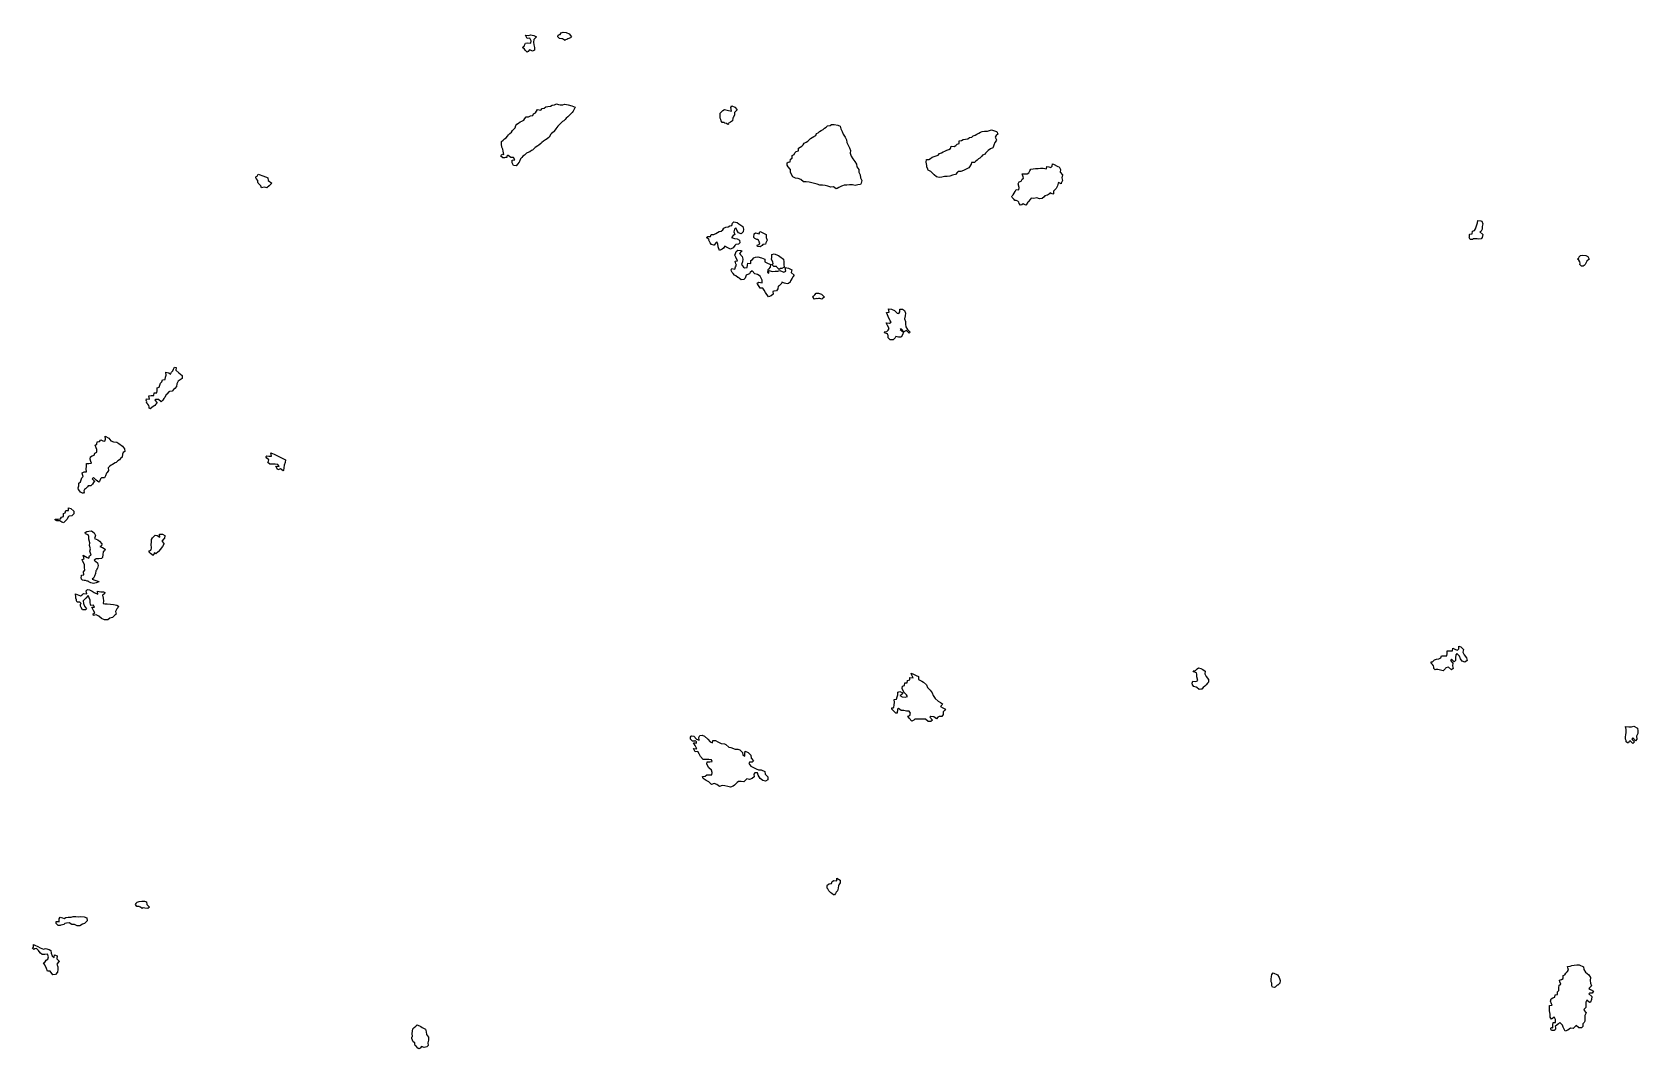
# Model space of a CAD drawing. Extents: x 450006 to 454999, y 6465006 to 6474995.
# Drawn here: x 453808 to 454993, y 6467236 to 6467986 of the extents above; entities that cross this region are included whole.
import ezdxf

# ---------------------------------------------------------------- set-up
doc = ezdxf.new("R2010")
doc.units = 0

msp = doc.modelspace()

# ---------------------------------------------------------------- linework, layer by layer
at = {"layer": '1010'}
for points in [[(454197, 6467981.56), (454195.58, 6467983), (454195.88, 6467984.1), (454197, 6467984.56), (454197.34, 6467984.64), (454198.08, 6467985.9), (454199.62, 6467986.36), (454201.92, 6467986.06), (454204.06, 6467985), (454205.66, 6467983), (454205, 6467982.26), (454203, 6467981.46), (454202.24, 6467981), (454201.38, 6467980.6), (454201, 6467980.18), (454199.74, 6467981), (454199, 6467981.34), (454198.56, 6467981.42), (454197, 6467981.56), (454197, 6467981.56)], [(454171, 6467973.68), (454169.62, 6467975), (454170.26, 6467975.72), (454171, 6467976.36), (454171.16, 6467976.82), (454171.74, 6467978.24), (454173.58, 6467978.4), (454175.74, 6467978.24), (454176, 6467979.98), (454175, 6467982), (454173, 6467981.76), (454171.9, 6467984.08), (454174.22, 6467983.76), (454175.56, 6467984.42), (454178, 6467983.98), (454179.98, 6467983), (454179, 6467982), (454177.98, 6467981), (454177.78, 6467979), (454177.96, 6467977), (454178.5, 6467975), (454178.36, 6467973), (454177, 6467972.22), (454175, 6467973.42), (454174.82, 6467973.16), (454174.48, 6467973), (454173.86, 6467972.12), (454173, 6467971.5), (454171.54, 6467973), (454171, 6467973.68), (454171, 6467973.68)], [(454155, 6467893.68), (454153.68, 6467895), (454154.12, 6467895.86), (454155, 6467896.3), (454155.9, 6467896.08), (454155.36, 6467898.62), (454155, 6467900), (454154.4, 6467901.58), (454154.16, 6467903.82), (454154.2, 6467905.78), (454155.32, 6467906.66), (454156.34, 6467907.64), (454157.62, 6467908.36), (454158.44, 6467909.54), (454159.32, 6467910.66), (454160.34, 6467911.64), (454161.38, 6467912.6), (454162.24, 6467913.74), (454163.26, 6467914.72), (454164.2, 6467915.78), (454164.56, 6467917.42), (454165.42, 6467918.56), (454166.74, 6467919.24), (454167.74, 6467920.24), (454169.18, 6467920.8), (454170.56, 6467921.42), (454171.3, 6467922.68), (454172.16, 6467923.82), (454174, 6467923.98), (454175.4, 6467924.58), (454177.12, 6467924.86), (454177.8, 6467926.18), (454179.16, 6467926.82), (454179.94, 6467928.04), (454180.74, 6467929.24), (454181.98, 6467929), (454183.16, 6467928.82), (454184.06, 6467929.92), (454185.66, 6467930.32), (454186.72, 6467931.26), (454188.36, 6467931.62), (454190.16, 6467931.82), (454191.38, 6467932.6), (454193.2, 6467932.78), (454194.56, 6467933.42), (454196.24, 6467933), (454197.28, 6467932.7), (454199.22, 6467932.76), (454200.66, 6467933.32), (454201.98, 6467933), (454203.34, 6467932.64), (454205.9, 6467932.08), (454208.36, 6467931), (454207.52, 6467929), (454207, 6467928.08), (454206.3, 6467927), (454205, 6467925.9), (454204.28, 6467925), (454203, 6467924), (454201.74, 6467923), (454201, 6467921.92), (454200.08, 6467921), (454199, 6467920.42), (454197.6, 6467919), (454197, 6467918.34), (454195.62, 6467917), (454195, 6467916.12), (454194.28, 6467915), (454193, 6467913.22), (454192.82, 6467913), (454191, 6467911.6), (454190.4, 6467911), (454189.36, 6467909), (454189, 6467908.64), (454187, 6467907.28), (454186.58, 6467907), (454185, 6467905.84), (454183.84, 6467905), (454183, 6467904.14), (454181.58, 6467903), (454181, 6467902.48), (454179, 6467901.32), (454178.66, 6467901), (454177, 6467899.42), (454176.26, 6467899), (454175, 6467898.18), (454173, 6467897.34), (454172.46, 6467897), (454171, 6467895.64), (454169.84, 6467895), (454169, 6467894), (454168.18, 6467893), (454167.32, 6467891), (454167, 6467890.44), (454165.86, 6467889), (454165, 6467887.66), (454163, 6467888), (454162, 6467889.98), (454162, 6467891.98), (454163.8, 6467892.18), (454163, 6467893.94), (454161, 6467894), (454159, 6467895.36), (454158.62, 6467895.36), (454158.08, 6467895), (454158.08, 6467893.9), (454157, 6467893.9), (454156.3, 6467893.68), (454155, 6467893.68), (454155, 6467893.68)], [(454317, 6467919.7), (454316.08, 6467921), (454315.96, 6467922.02), (454315.38, 6467923), (454315.36, 6467924.62), (454315.5, 6467926.48), (454316.38, 6467927.6), (454317.36, 6467928.62), (454318.74, 6467929.24), (454319.5, 6467929), (454321.52, 6467928.46), (454323.82, 6467928.16), (454323.26, 6467930.72), (454324, 6467931.98), (454326.2, 6467931), (454327.98, 6467929), (454327, 6467928.06), (454326.1, 6467927), (454325.92, 6467925), (454325, 6467923.42), (454324.82, 6467923), (454324.64, 6467921), (454323, 6467920.02), (454321.32, 6467919), (454321.62, 6467918.36), (454321, 6467918.22), (454320, 6467919), (454319, 6467919.22), (454318.28, 6467919.7), (454317, 6467919.7), (454317, 6467919.7)], [(454365, 6467888.32), (454364.82, 6467889), (454364.78, 6467889.2), (454365, 6467889.98), (454365.6, 6467890.38), (454367.2, 6467890.78), (454367.4, 6467892.58), (454368.46, 6467893.52), (454368.52, 6467895.46), (454369.94, 6467896.04), (454370.58, 6467897.4), (454371.54, 6467898.44), (454373.14, 6467898.84), (454373.22, 6467900.76), (454374.58, 6467901.4), (454375.76, 6467902.22), (454376.8, 6467903.18), (454377.54, 6467904.44), (454378.8, 6467905.18), (454380.02, 6467905.96), (454381.14, 6467906.84), (454382.16, 6467907.82), (454383.22, 6467908.76), (454384.56, 6467909.42), (454385.92, 6467910.06), (454386.42, 6467911.56), (454387.88, 6467912.1), (454388.8, 6467913.18), (454390.06, 6467913.92), (454391.44, 6467914.54), (454392.38, 6467915.6), (454393.6, 6467916.38), (454394.66, 6467917.32), (454396.52, 6467917.46), (454397.72, 6467918.26), (454399.64, 6467918.34), (454402.16, 6467917.82), (454403.98, 6467917), (454404.6, 6467915), (454405.56, 6467913), (454406.32, 6467911), (454407.66, 6467909), (454408.58, 6467907), (454408.88, 6467905), (454409.88, 6467903), (454410.8, 6467901), (454411.52, 6467899), (454411.44, 6467897), (454412.18, 6467895), (454413.38, 6467893), (454414.82, 6467891), (454416, 6467889), (454416.3, 6467887), (454417.68, 6467885), (454417.84, 6467883), (454418.74, 6467881), (454418.88, 6467879), (454420, 6467877), (454419.38, 6467875), (454419, 6467874), (454417, 6467873.82), (454415, 6467873.32), (454413, 6467873.66), (454411, 6467873.82), (454409, 6467873.56), (454407, 6467873.52), (454405.66, 6467873), (454405, 6467872.64), (454403, 6467871.86), (454401.68, 6467871), (454401, 6467870.74), (454399, 6467872.18), (454397, 6467871.96), (454395, 6467872.84), (454393, 6467873.34), (454391, 6467873.42), (454389, 6467873.4), (454387, 6467874.22), (454385, 6467874.62), (454383, 6467875.28), (454381, 6467875.76), (454379, 6467875.84), (454377, 6467876), (454375, 6467877.62), (454373, 6467878.3), (454371, 6467878.66), (454369, 6467879.68), (454367.58, 6467882.4), (454367.42, 6467883), (454367.28, 6467884.7), (454367.3, 6467885), (454367, 6467885.4), (454365.56, 6467887), (454365, 6467888.32), (454365, 6467888.32)], [(454469, 6467884.62), (454468.72, 6467885), (454468.62, 6467885.36), (454468.04, 6467887), (454467.94, 6467888.04), (454467.52, 6467890.46), (454467.66, 6467892.32), (454469.54, 6467892.44), (454470.74, 6467893.24), (454471.84, 6467894.14), (454473.32, 6467894.66), (454474.74, 6467895.24), (454476.36, 6467895.62), (454477.18, 6467896.8), (454478.72, 6467897.26), (454480, 6467897.98), (454481.32, 6467898.66), (454482.72, 6467899.26), (454484.2, 6467899.78), (454485.48, 6467900.5), (454485.8, 6467902.18), (454488.06, 6467901.92), (454489.24, 6467902.74), (454490.32, 6467903.66), (454491.7, 6467904.28), (454491.72, 6467906.26), (454493.6, 6467906.38), (454494.72, 6467907.26), (454496.52, 6467907.46), (454498.24, 6467907.74), (454499.32, 6467908.66), (454501.16, 6467908.82), (454502.08, 6467909.9), (454503.66, 6467910.32), (454504.78, 6467911.2), (454506.22, 6467911.76), (454507.48, 6467912.5), (454508.86, 6467913.12), (454510.62, 6467913.36), (454512.72, 6467913.26), (454514.16, 6467913.82), (454515.56, 6467914.42), (454518.54, 6467913.44), (454519.58, 6467913), (454520.36, 6467911), (454519, 6467910.04), (454518.34, 6467909), (454519.48, 6467907), (454519, 6467906.28), (454518.14, 6467905), (454517.5, 6467903), (454517, 6467901.42), (454516.64, 6467901), (454515, 6467900.2), (454513.22, 6467899), (454513, 6467898.74), (454511.26, 6467897), (454511, 6467896.34), (454509, 6467895.66), (454508.46, 6467895), (454507, 6467893.4), (454505.98, 6467893), (454505, 6467892), (454503.98, 6467891), (454503, 6467890.16), (454501, 6467890.1), (454500.58, 6467889), (454499.44, 6467887), (454499, 6467886.26), (454497, 6467885.32), (454496.6, 6467885), (454495, 6467884.24), (454493, 6467883.66), (454491, 6467883.62), (454490.66, 6467883), (454489, 6467881.32), (454487.98, 6467881), (454487, 6467880.76), (454485, 6467880.12), (454483, 6467879.9), (454481, 6467879.84), (454479, 6467879.34), (454477, 6467879.24), (454475, 6467879.54), (454473.38, 6467881), (454473, 6467881.38), (454471.44, 6467883), (454471, 6467883.62), (454469.86, 6467884.12), (454469, 6467884.62), (454469, 6467884.62)], [(453973, 6467878.5), (453972.74, 6467879), (453972.74, 6467879.24), (453973, 6467879.9), (453973.78, 6467880.2), (453974.48, 6467881.5), (453976.08, 6467881), (453977.32, 6467880.66), (453980.58, 6467879.4), (453981.74, 6467879), (453981.98, 6467877), (453984.54, 6467875), (453983, 6467873.44), (453982.56, 6467873), (453981, 6467871.5), (453979, 6467872), (453977, 6467871.62), (453976.52, 6467873), (453975, 6467874.52), (453974.54, 6467875), (453974.18, 6467875.8), (453974.3, 6467877), (453973, 6467878.5), (453973, 6467878.5)], [(454531, 6467864.28), (454530.66, 6467865), (454530.74, 6467865.24), (454531, 6467865.66), (454531.7, 6467866.28), (454532.4, 6467867.58), (454533.22, 6467868.76), (454533.78, 6467870.2), (454535.82, 6467870.16), (454536.1, 6467871.88), (454535.46, 6467874.52), (454536.08, 6467875.9), (454537.62, 6467876.36), (454538.18, 6467877.8), (454539.4, 6467878.58), (454539, 6467879.76), (454538.22, 6467881.76), (454540.06, 6467881.92), (454542.06, 6467881.92), (454543.32, 6467882.66), (454543.92, 6467884.06), (454544.64, 6467885.34), (454546.42, 6467885.56), (454548.18, 6467885.8), (454550.2, 6467885.78), (454551.9, 6467886.08), (454553.88, 6467886.1), (454556.32, 6467885.66), (454556.6, 6467887.38), (454557.88, 6467887), (454559.42, 6467886.56), (454560.36, 6467887.62), (454560.8, 6467889.18), (454561.38, 6467889), (454564.6, 6467887.38), (454565.62, 6467887), (454566.58, 6467885), (454566.46, 6467883), (454568.18, 6467881), (454567.64, 6467879), (454568.02, 6467877), (454567.2, 6467875), (454567, 6467874.56), (454565, 6467875.46), (454564.78, 6467875), (454564.38, 6467873), (454563.5, 6467871), (454563, 6467870.6), (454561.38, 6467869), (454561.32, 6467867), (454561, 6467866.76), (454559, 6467867.82), (454558.36, 6467867), (454557, 6467866.1), (454555, 6467865.58), (454554.56, 6467865), (454553, 6467863.72), (454551, 6467863.48), (454549, 6467864.16), (454547, 6467863.58), (454545, 6467864.02), (454544.32, 6467863), (454543, 6467861.56), (454542.42, 6467861), (454541.24, 6467859), (454541, 6467858.74), (454539, 6467859.66), (454537.98, 6467859), (454537, 6467858.74), (454536.08, 6467859.9), (454535.94, 6467861), (454535, 6467861.8), (454533.9, 6467862.08), (454533, 6467862.16), (454532.28, 6467863), (454531, 6467864.28), (454531, 6467864.28)], [(454307, 6467833.46), (454305.46, 6467835), (454306.38, 6467835.6), (454307, 6467835.62), (454308.28, 6467835.7), (454308.8, 6467837.18), (454310.8, 6467837.18), (454312.2, 6467837.78), (454313.52, 6467838.46), (454314.66, 6467839.32), (454316.3, 6467839.68), (454317.38, 6467840.6), (454318.24, 6467841.74), (454319.5, 6467842.48), (454321.32, 6467842.66), (454322.48, 6467843.5), (454324.14, 6467843.84), (454324.44, 6467845.54), (454325.44, 6467846.54), (454328, 6467845.98), (454329.32, 6467845), (454332.06, 6467843), (454332.66, 6467841), (454332.52, 6467839), (454331, 6467837.72), (454329, 6467838.3), (454327.64, 6467840.34), (454327, 6467841.94), (454326.1, 6467841), (454325.5, 6467839), (454326.16, 6467837), (454325, 6467836.4), (454323.76, 6467835), (454325.94, 6467834.04), (454328, 6467833.98), (454329.64, 6467833), (454329.98, 6467831), (454329, 6467829.9), (454327, 6467829.82), (454326.32, 6467829), (454325, 6467827.24), (454324.56, 6467827), (454323, 6467826.34), (454321, 6467827.32), (454319, 6467828.46), (454317.8, 6467827), (454317, 6467826.32), (454315, 6467825.4), (454313.9, 6467828.08), (454313.82, 6467830.16), (454313, 6467831.78), (454312.34, 6467831), (454311, 6467829.32), (454310.82, 6467829.16), (454309, 6467829.64), (454307.94, 6467831), (454307.16, 6467832.82), (454307.32, 6467833), (454307, 6467833.46), (454307, 6467833.46)], [(454869, 6467833.46), (454868.2, 6467835), (454868.5, 6467835.48), (454868.42, 6467837), (454868.6, 6467837.38), (454870.48, 6467837.5), (454870.52, 6467839.46), (454872, 6467839.98), (454872.8, 6467841.18), (454873.34, 6467842.64), (454873.86, 6467844.12), (454874.22, 6467845.76), (454874.48, 6467847.5), (454876.78, 6467847.2), (454877.4, 6467847), (454878.28, 6467845), (454877.82, 6467843), (454877.72, 6467841), (454877, 6467839.54), (454875.98, 6467839), (454878.22, 6467837), (454877.78, 6467835), (454877, 6467834), (454875, 6467833.76), (454873.98, 6467834), (454873, 6467834), (454872.18, 6467833.8), (454871, 6467833.8), (454870.52, 6467833.46), (454869, 6467833.46), (454869, 6467833.46)], [(454341, 6467834.08), (454340.2, 6467835), (454340.3, 6467835.68), (454340.44, 6467837), (454340.44, 6467837.54), (454341.6, 6467838.38), (454344.34, 6467837.64), (454344.62, 6467839.36), (454345.42, 6467839), (454348.32, 6467837.66), (454349.28, 6467837), (454349.44, 6467835), (454350.02, 6467833), (454349.22, 6467831), (454349, 6467829.9), (454347, 6467829.78), (454346.44, 6467829), (454345, 6467827.92), (454343, 6467828.36), (454342.72, 6467829.26), (454344.3, 6467829.68), (454344.66, 6467831), (454344.3, 6467831.68), (454343.68, 6467833), (454343, 6467833.4), (454342.56, 6467833.42), (454341, 6467834.08), (454341, 6467834.08)], [(454325, 6467808.34), (454324.24, 6467809), (454323.9, 6467810.08), (454323.56, 6467811), (454323.96, 6467812.02), (454326.34, 6467811.64), (454326.7, 6467813.28), (454327.56, 6467814.42), (454327, 6467815.48), (454326.62, 6467817.36), (454328.26, 6467817.72), (454327, 6467820.46), (454326.2, 6467821.78), (454326.84, 6467823.14), (454327.32, 6467824.66), (454328.54, 6467825.44), (454330.76, 6467825.22), (454331.6, 6467825), (454331, 6467824.6), (454329.82, 6467823), (454331.76, 6467821), (454332.18, 6467819), (454331.92, 6467817), (454331.14, 6467815), (454332.74, 6467813), (454333.44, 6467812.54), (454335.32, 6467812.66), (454335.56, 6467814.42), (454335.94, 6467816.04), (454338.18, 6467815.8), (454338.06, 6467817.92), (454339.32, 6467818.66), (454340.18, 6467819.8), (454341.52, 6467820.46), (454343.34, 6467820.64), (454346, 6467819.98), (454348.36, 6467819), (454348.3, 6467817), (454349.8, 6467816.18), (454352.58, 6467815), (454352.34, 6467813), (454351, 6467811.64), (454350.58, 6467811), (454350.44, 6467809), (454351.3, 6467808.68), (454351.38, 6467810.6), (454354.16, 6467809.82), (454356.02, 6467809.96), (454357.98, 6467810), (454359.5, 6467810.48), (454362.54, 6467809.44), (454364.02, 6467809.96), (454363.32, 6467812.66), (454365.82, 6467812.16), (454368.32, 6467811), (454367.82, 6467809), (454369.98, 6467807), (454369, 6467805.88), (454368.46, 6467805), (454367.44, 6467803), (454367, 6467802.02), (454365.9, 6467801), (454365, 6467800.74), (454363, 6467801.24), (454361, 6467801.9), (454360.82, 6467801), (454359, 6467799.3), (454358.36, 6467799), (454358.04, 6467797), (454357, 6467795.64), (454355, 6467795.42), (454354.42, 6467795), (454354.52, 6467793), (454353, 6467791.82), (454351, 6467791.22), (454349, 6467794.24), (454347.84, 6467796.14), (454347, 6467797.5), (454345, 6467797.64), (454343, 6467800.82), (454342.78, 6467801.2), (454344.08, 6467801.9), (454346.44, 6467801.54), (454346.44, 6467803.54), (454345, 6467806.44), (454343, 6467807.54), (454341, 6467808.06), (454339, 6467810.3), (454337.5, 6467809), (454337, 6467808.02), (454335, 6467807.42), (454334.6, 6467807), (454333.94, 6467805), (454333, 6467804.04), (454331, 6467803.6), (454329.54, 6467805), (454329, 6467805.48), (454328.48, 6467805.5), (454327, 6467806.56), (454325.96, 6467807), (454325, 6467808.34), (454325, 6467808.34)], [(454355, 6467813.62), (454353.62, 6467815), (454354.62, 6467815.36), (454354.3, 6467817), (454353.32, 6467818.66), (454353.64, 6467820.34), (454353.66, 6467822.32), (454355.2, 6467822.78), (454358.38, 6467821.6), (454359.36, 6467821), (454362.12, 6467819), (454362.4, 6467817), (454362.46, 6467815), (454362.7, 6467813), (454361, 6467812.02), (454360.04, 6467811.94), (454359, 6467811.24), (454357.18, 6467813), (454357, 6467813.56), (454356.36, 6467813.62), (454355, 6467813.62), (454355, 6467813.62)], [(454949, 6467818.18), (454948.1, 6467819), (454948.52, 6467819.46), (454949, 6467819.68), (454949.34, 6467820.64), (454950.4, 6467821.58), (454952, 6467821.98), (454954.26, 6467821.72), (454955.7, 6467821), (454956.6, 6467819), (454955, 6467817.32), (454954.66, 6467817), (454953.74, 6467815), (454953, 6467814.24), (454952.22, 6467813.76), (454951, 6467813.76), (454949.7, 6467815), (454950.12, 6467815.86), (454949.86, 6467817), (454949, 6467818.18), (454949, 6467818.18)], [(454385, 6467789.32), (454383.78, 6467791), (454384.28, 6467791.7), (454385, 6467792.44), (454385.36, 6467792.62), (454386.26, 6467793.72), (454388.08, 6467793.9), (454390.26, 6467793), (454392.44, 6467791), (454391, 6467789.92), (454390.48, 6467789.5), (454389, 6467789.9), (454388.08, 6467789.9), (454387, 6467789.6), (454386.16, 6467789.82), (454385, 6467789.32), (454385, 6467789.32)], [(454437, 6467764.42), (454436.62, 6467765), (454436.56, 6467765.42), (454437, 6467765.4), (454438.48, 6467765.5), (454439.42, 6467766.56), (454440.16, 6467767.82), (454439, 6467770.1), (454437.94, 6467772.04), (454440.36, 6467771.62), (454441.6, 6467772.38), (454441, 6467773.38), (454439.38, 6467776.6), (454439, 6467777.82), (454438.28, 6467779.7), (454440.1, 6467779.88), (454439.6, 6467782.38), (454441.82, 6467782.16), (454444.16, 6467781), (454446.14, 6467779), (454447.24, 6467778.74), (454448, 6467779.98), (454448, 6467781.98), (454450, 6467781.98), (454451.5, 6467781), (454452.18, 6467779), (454452.08, 6467777), (454451.5, 6467775), (454452.22, 6467773), (454452.16, 6467771), (454452.54, 6467769), (454453.8, 6467767), (454455.72, 6467765), (454455, 6467764.44), (454453, 6467766.3), (454451, 6467765.4), (454449, 6467767.46), (454448.18, 6467767), (454450.64, 6467765), (454450.04, 6467763), (454449, 6467761.5), (454447, 6467761.5), (454445, 6467761.76), (454444.62, 6467761), (454443, 6467759.4), (454441, 6467759.46), (454439.46, 6467761), (454439.46, 6467762.52), (454439.22, 6467763), (454439, 6467763.86), (454437.98, 6467764), (454437, 6467764.42), (454437, 6467764.42)], [(453893, 6467712), (453892, 6467713), (453892.32, 6467713.66), (453891.9, 6467715), (453892.04, 6467715.94), (453894.24, 6467715.74), (453893.9, 6467718.08), (453895.58, 6467718.4), (453897.52, 6467718.46), (453897.7, 6467720.28), (453899.76, 6467720.22), (453900.02, 6467721.96), (453899.96, 6467724.02), (453901.5, 6467724.48), (453901.96, 6467726.02), (453902.52, 6467727.46), (453903.46, 6467728.52), (453904, 6467729.98), (453905.82, 6467730.16), (453906.04, 6467731.94), (453906.56, 6467733.42), (453906.4, 6467735.58), (453908.48, 6467735), (453909.8, 6467734.18), (453910.44, 6467735.54), (453911.52, 6467736.46), (453912.14, 6467737.84), (453912.74, 6467739.24), (453913.92, 6467739), (453913.84, 6467737), (453915.98, 6467735), (453918.36, 6467733), (453918.52, 6467731), (453917, 6467729.94), (453915.48, 6467729), (453915, 6467728), (453914.42, 6467727), (453914.34, 6467725), (453913, 6467723.64), (453912.4, 6467723), (453911, 6467721.66), (453909, 6467721.24), (453908.52, 6467721), (453907, 6467719.46), (453906.5, 6467719), (453905.64, 6467717), (453905, 6467716.06), (453904.06, 6467715), (453903, 6467713.64), (453901, 6467715.4), (453899, 6467715.32), (453898.18, 6467715), (453899.98, 6467713), (453899, 6467712), (453898.36, 6467711), (453897, 6467710.24), (453895.42, 6467709), (453895.32, 6467708.66), (453895, 6467708.62), (453894, 6467709), (453894, 6467709.98), (453893.76, 6467711), (453893, 6467712), (453893, 6467712)], [(453843, 6467647.8), (453841.84, 6467649), (453841.8, 6467650.18), (453842, 6467651), (453842.26, 6467651.72), (453842.26, 6467653.72), (453843.32, 6467654.66), (453843.78, 6467656.2), (453844.4, 6467657.58), (453845.4, 6467658.58), (453845, 6467660.08), (453844.58, 6467661.4), (453846.02, 6467661.96), (453847.9, 6467662.08), (453847.6, 6467664.38), (453847.92, 6467666.06), (453847.88, 6467668.1), (453849.66, 6467668.32), (453851.6, 6467668.38), (453851, 6467669.74), (453850.6, 6467671.38), (453850.74, 6467673.24), (453852.04, 6467673.94), (453853.52, 6467674.46), (453854.08, 6467675.9), (453855.4, 6467676.58), (453855.5, 6467678.48), (453855, 6467679.66), (453854.2, 6467681.78), (453855.58, 6467682.4), (453855.76, 6467684.22), (453857.46, 6467684.52), (453858.36, 6467685.62), (453859.98, 6467685), (453861.4, 6467684.58), (453861.84, 6467686.14), (453861.58, 6467688.4), (453864.4, 6467687), (453865.82, 6467685), (453867.8, 6467684.18), (453870.1, 6467683.88), (453871.76, 6467683), (453874.5, 6467681), (453875.98, 6467679), (453876.1, 6467677), (453875, 6467676.22), (453874.4, 6467675), (453874.08, 6467673), (453873, 6467671.9), (453872.22, 6467671), (453871, 6467670.14), (453869.62, 6467669), (453869, 6467668.62), (453867, 6467667.52), (453865.98, 6467667), (453865, 6467666.28), (453863.86, 6467665), (453864.02, 6467663), (453863, 6467661.6), (453862.48, 6467661), (453861.86, 6467659), (453861, 6467657.62), (453859, 6467657.64), (453858.08, 6467657), (453857.52, 6467655), (453857, 6467654.56), (453855, 6467656), (453853, 6467657.82), (453851.92, 6467657), (453853.98, 6467655), (453853, 6467654.1), (453852.38, 6467653), (453851, 6467651.76), (453849, 6467651.76), (453848.48, 6467651), (453847, 6467649.5), (453846.4, 6467649), (453845.9, 6467648.08), (453846.16, 6467647), (453845.62, 6467646.36), (453845, 6467646.42), (453843.4, 6467647), (453843, 6467647.8), (453843, 6467647.8)], [(453981, 6467672.06), (453980.3, 6467673), (453980.5, 6467673.48), (453981, 6467673.96), (453982.42, 6467673.56), (453984.26, 6467673.72), (453983.84, 6467676.14), (453986.22, 6467675), (453987.34, 6467674.64), (453990.64, 6467673), (453991.24, 6467672.74), (453994.74, 6467671), (453994.52, 6467669), (453993.72, 6467667), (453993.52, 6467665), (453993.26, 6467663), (453993, 6467662.78), (453991, 6467664.26), (453989, 6467663.66), (453987.66, 6467666.32), (453989.9, 6467666.08), (453989, 6467667.46), (453987, 6467667.82), (453985, 6467667.74), (453984.32, 6467667.66), (453983, 6467667.66), (453981.66, 6467669), (453982.16, 6467669.82), (453982.46, 6467671), (453981, 6467672.06), (453981, 6467672.06)], [(453825, 6467626.48), (453824.54, 6467627), (453824.94, 6467627.04), (453825, 6467627.04), (453826.92, 6467627.06), (453828.6, 6467627.38), (453829.42, 6467628.56), (453830.74, 6467629.24), (453830.76, 6467631.22), (453832.04, 6467631.94), (453832.48, 6467633.5), (453834.46, 6467633.52), (453834.48, 6467635.5), (453836.24, 6467635), (453838.56, 6467633), (453838.52, 6467631), (453837, 6467629.56), (453835, 6467629.32), (453834.66, 6467629), (453833.34, 6467627), (453833, 6467626.56), (453831.38, 6467625), (453831, 6467624.48), (453829.58, 6467625), (453829, 6467625.36), (453828.08, 6467625.9), (453827, 6467625.9), (453826.04, 6467625.94), (453825, 6467626.48), (453825, 6467626.48)], [(453845, 6467582.28), (453844.04, 6467583), (453843.82, 6467584.16), (453844.04, 6467585), (453844.1, 6467585.88), (453845.9, 6467586.08), (453845.74, 6467588.24), (453846.48, 6467589.5), (453846.42, 6467591.56), (453846.32, 6467593.66), (453845, 6467596.32), (453844.56, 6467597.42), (453846.08, 6467597.9), (453845.4, 6467600.58), (453848.36, 6467599), (453849.54, 6467598.44), (453849.96, 6467600.02), (453851.36, 6467600.62), (453851, 6467601.44), (453850.4, 6467603.58), (453850.76, 6467605.22), (453850.16, 6467607.82), (453850.2, 6467609.78), (453849.6, 6467612.38), (453849.5, 6467614.48), (453849, 6467615.68), (453847, 6467616.28), (453846.74, 6467617.24), (453848.02, 6467617.96), (453849.6, 6467618.38), (453851.48, 6467618.5), (453853.42, 6467617), (453854.58, 6467615), (453853.82, 6467613), (453856.16, 6467611.82), (453857.38, 6467611), (453859.26, 6467609), (453859, 6467607.54), (453857.72, 6467607), (453859.6, 6467606.38), (453861.5, 6467605), (453861, 6467603.82), (453860.22, 6467603), (453859.92, 6467601), (453859.7, 6467599), (453859, 6467598.06), (453857, 6467597.98), (453855, 6467597.98), (453853.54, 6467597), (453855.96, 6467595), (453856.56, 6467593), (453856.02, 6467591), (453855, 6467589.34), (453854.78, 6467589), (453854.4, 6467587), (453853.82, 6467585), (453853, 6467583.54), (453852.02, 6467583), (453853.88, 6467582.1), (453856.92, 6467581.06), (453857.14, 6467581), (453857, 6467580.82), (453855, 6467580.2), (453853, 6467579.74), (453851, 6467580.26), (453849.66, 6467581), (453849, 6467581.5), (453848.44, 6467581.54), (453847, 6467581.88), (453846.06, 6467581.92), (453845, 6467582.28), (453845, 6467582.28)], [(453895, 6467601.74), (453893.86, 6467603), (453894.24, 6467603.74), (453895, 6467604.24), (453895.56, 6467604.42), (453895.9, 6467606.08), (453895.52, 6467608.46), (453895.7, 6467610.28), (453895.92, 6467612.06), (453896.62, 6467613.36), (453897.52, 6467614.46), (453898.58, 6467615.4), (453900.02, 6467615), (453902, 6467613.98), (453901.82, 6467616.16), (453903.86, 6467616.12), (453905.6, 6467615), (453905.32, 6467613), (453905, 6467612.74), (453903.46, 6467611), (453905.12, 6467609), (453905, 6467608.74), (453903.82, 6467607), (453903, 6467605.86), (453902.46, 6467605), (453901, 6467603.22), (453900.68, 6467603), (453899, 6467601.64), (453897.76, 6467602.22), (453897.42, 6467601), (453897.12, 6467600.86), (453897, 6467600.3), (453895.96, 6467601), (453895, 6467601.74), (453895, 6467601.74)], [(453841, 6467566), (453840.44, 6467567), (453840.44, 6467567.54), (453839.9, 6467569), (453840, 6467569.98), (453839.8, 6467572.18), (453842.18, 6467571), (453843.32, 6467570.66), (453844.62, 6467571.36), (453845.68, 6467572.3), (453848, 6467571.98), (453847.66, 6467574.32), (453848.6, 6467575.38), (453849.98, 6467575), (453852, 6467573.98), (453853.58, 6467573), (453856.2, 6467571.78), (453855.84, 6467574.14), (453858.4, 6467573.58), (453860.46, 6467573.52), (453861.3, 6467573), (453861, 6467572), (453859.56, 6467571), (453860.18, 6467569), (453860.48, 6467567), (453860.1, 6467565), (453861.36, 6467564.62), (453863.18, 6467564.8), (453865.48, 6467564.5), (453867.66, 6467564.32), (453870.32, 6467563.66), (453871.54, 6467563), (453871, 6467561.78), (453870.14, 6467561), (453869.2, 6467559), (453869.7, 6467557), (453869, 6467556.5), (453867.44, 6467555), (453867, 6467554.58), (453865, 6467554.1), (453863.58, 6467553), (453863, 6467552.8), (453861, 6467552.86), (453859, 6467553.8), (453857, 6467555.56), (453855, 6467556.66), (453853, 6467556), (453852.66, 6467557.32), (453854, 6467557.98), (453853, 6467559.74), (453851.74, 6467562.24), (453853.7, 6467562.28), (453853, 6467563.62), (453851, 6467563.38), (453850.42, 6467565.56), (453850.46, 6467567.52), (453849, 6467570.78), (453847.26, 6467569), (453847, 6467568.7), (453845.38, 6467567), (453845.64, 6467565), (453846.46, 6467563), (453847.78, 6467561), (453847, 6467560.36), (453845, 6467560.36), (453844, 6467561.98), (453843.52, 6467563), (453843.52, 6467564.46), (453844, 6467565), (453843, 6467565.9), (453841.98, 6467566), (453841, 6467566), (453841, 6467566)], [(454841, 6467520.04), (454840, 6467521), (454840.08, 6467521.9), (454841, 6467521.88), (454841.58, 6467522.4), (454842.46, 6467523.52), (454844, 6467523.98), (454845.72, 6467524.26), (454847.2, 6467524.78), (454847.62, 6467526.36), (454849.56, 6467526.42), (454851.64, 6467526.34), (454852, 6467527.98), (454852, 6467529.98), (454854, 6467529.98), (454855.9, 6467530.08), (454856.04, 6467531.94), (454857.98, 6467531), (454859.5, 6467530.48), (454860.42, 6467531.56), (454860.52, 6467533.46), (454861.98, 6467533), (454863.94, 6467531), (454863.36, 6467529), (454864.4, 6467527), (454866.22, 6467525), (454866.62, 6467523), (454865, 6467521.8), (454863, 6467522.44), (454861.82, 6467524.16), (454861, 6467526), (454859, 6467528), (454858.28, 6467527), (454857.98, 6467525), (454857.98, 6467523), (454857, 6467522), (454855, 6467524), (454854.46, 6467523), (454856, 6467521), (454855.98, 6467519), (454856.44, 6467517), (454855, 6467515.96), (454853, 6467518), (454851, 6467517.44), (454850.58, 6467517), (454849, 6467515.4), (454847, 6467515.74), (454845, 6467516.38), (454843.6, 6467516.38), (454843, 6467516), (454842, 6467517), (454842.04, 6467517.94), (454841.8, 6467519), (454841, 6467520.04), (454841, 6467520.04)], [(454451, 6467499.64), (454449.64, 6467502.34), (454450, 6467503.98), (454451.4, 6467504.58), (454451.64, 6467506.34), (454453.54, 6467506.44), (454453.78, 6467508.2), (454455.44, 6467508.54), (454455.5, 6467510.48), (454457.8, 6467510.18), (454457, 6467512.22), (454456.44, 6467513.54), (454457.54, 6467513), (454460.12, 6467511.86), (454461.8, 6467511), (454461.68, 6467509), (454464.3, 6467507.68), (454465.6, 6467507), (454467.66, 6467505), (454468.32, 6467503), (454470.42, 6467501), (454471.86, 6467499)], [(454665, 6467503.78), (454664, 6467505), (454663.82, 6467506.16), (454664.04, 6467507), (454664.26, 6467507.72), (454666.44, 6467507.54), (454667.88, 6467508.1), (454667.1, 6467510.88), (454667.18, 6467512.8), (454667, 6467513.8), (454665, 6467514.58), (454664.6, 6467515.38), (454666.32, 6467515.66), (454667.32, 6467516.66), (454668.36, 6467517.62), (454670.22, 6467517), (454671.68, 6467516.3), (454673.42, 6467515), (454673.16, 6467513), (454674.08, 6467511), (454675.68, 6467509), (454675.76, 6467507), (454675, 6467506.16), (454674.16, 6467505), (454673, 6467503.92), (454671.92, 6467503), (454671, 6467501.78), (454670.26, 6467501.72), (454669, 6467501.6), (454667.2, 6467503), (454667, 6467503.22), (454666.74, 6467503.24), (454665, 6467503.78), (454665, 6467503.78)], [(454443, 6467486), (454442, 6467487), (454442, 6467487.98), (454443, 6467487.98), (454443.7, 6467488.28), (454443.84, 6467490.14), (454444, 6467491.98), (454443.88, 6467494.1), (454445.5, 6467494.48), (454445.96, 6467496.02), (454446.46, 6467497.52), (454446.5, 6467499.48), (454448.04, 6467499.94), (454450.34, 6467499), (454449, 6467497.64), (454447.98, 6467497), (454449.74, 6467496.24), (454452, 6467495.98), (454453.58, 6467496.4), (454453, 6467497.58), (454451, 6467499.64)], [(454471.86, 6467499), (454472.66, 6467497), (454473.98, 6467495), (454476.3, 6467493), (454478, 6467491.98), (454479.4, 6467491), (454479, 6467490), (454478, 6467489), (454479.86, 6467488.12), (454481.76, 6467487), (454481, 6467486.08), (454479.88, 6467485), (454479.94, 6467483), (454479, 6467481.58), (454477, 6467481.72), (454476.14, 6467481), (454475, 6467479.84), (454473, 6467481.44), (454471, 6467481.56), (454470.06, 6467481), (454472.16, 6467479), (454471, 6467477.82), (454469, 6467477.94), (454467, 6467479.66), (454465, 6467479.66), (454463, 6467479.6), (454461, 6467479.58), (454459, 6467479.62), (454458.26, 6467479), (454457, 6467478.06), (454455, 6467480.28), (454454, 6467481.98), (454455.52, 6467482.46), (454455.96, 6467484.02), (454455, 6467485.58), (454453, 6467485.58), (454451, 6467486.1), (454449, 6467486.1), (454447, 6467487.52), (454446.28, 6467487), (454446.28, 6467485.7), (454445.98, 6467485), (454445.98, 6467484), (454445, 6467484), (454444, 6467485), (454443, 6467486), (454443, 6467486)], [(454295, 6467463.44), (454293.44, 6467465), (454293.52, 6467466.46), (454294.1, 6467467), (454294.56, 6467467.42), (454295.98, 6467467), (454297.98, 6467465), (454299.94, 6467464.04), (454299.8, 6467466.18), (454300.5, 6467467.48), (454302.1, 6467467.88), (454303.98, 6467467), (454306.22, 6467465), (454307.98, 6467463), (454309.74, 6467462.24), (454310.06, 6467463.92), (454312.1, 6467463.88), (454313.82, 6467463), (454316.16, 6467461.82), (454318.56, 6467461.42), (454319.6, 6467461), (454321.9, 6467459), (454323.22, 6467458.76), (454326.46, 6467457.52), (454328.42, 6467457.56), (454329.92, 6467457), (454331.98, 6467455), (454332.26, 6467453), (454333.58, 6467452.4), (454333.6, 6467454.38), (454334, 6467455.98), (454335.98, 6467455), (454338.02, 6467453), (454338.26, 6467451), (454340.12, 6467449), (454339, 6467447.86), (454337, 6467447.82), (454336.66, 6467447), (454338.06, 6467445), (454340, 6467443.98), (454341.98, 6467443), (454343.78, 6467442.2), (454345.68, 6467442.3), (454348.3, 6467441), (454348.6, 6467439), (454350.66, 6467437), (454350.64, 6467435), (454349, 6467433.98), (454347, 6467434.34), (454345, 6467435.88), (454343.52, 6467438.46), (454343, 6467440), (454341, 6467439.96), (454340.2, 6467439), (454340.54, 6467437), (454339, 6467435.84), (454337, 6467435.24), (454335, 6467435.7), (454334.4, 6467435), (454333, 6467433.5), (454331, 6467433.74), (454329, 6467433.62), (454327.98, 6467433), (454327, 6467432), (454325.98, 6467431), (454325, 6467430.18), (454323, 6467429.58), (454321, 6467430.02), (454319, 6467430.48), (454317, 6467430.64), (454315, 6467430.1), (454313, 6467431.58), (454311, 6467432.22), (454309, 6467431.44), (454307, 6467433.54), (454305, 6467434.32), (454303, 6467436), (454302.52, 6467437.46), (454304.48, 6467437.5), (454305.48, 6467438.5), (454307.4, 6467438.58), (454309.32, 6467438.66), (454309.56, 6467440.42), (454309, 6467442), (454307, 6467443.64), (454305.64, 6467446.34), (454305.76, 6467448.22), (454307.86, 6467448.12), (454309.52, 6467448.46), (454309, 6467449.76), (454307, 6467450), (454305, 6467449.8), (454303, 6467449.92), (454301, 6467452), (454300, 6467453.98), (454299, 6467455.92), (454297, 6467455.52), (454295.86, 6467458.12), (454298.2, 6467457.78), (454297, 6467460.16), (454295.88, 6467462.1), (454297, 6467462.1), (454298, 6467461.98), (454298, 6467463), (454297, 6467464), (454296.54, 6467463.44), (454295, 6467463.44), (454295, 6467463.44)], [(454985, 6467462.08), (454984, 6467463), (454984, 6467463.98), (454983.4, 6467465), (454983.48, 6467466.5), (454983.86, 6467468.12), (454984.06, 6467469.92), (454984, 6467471.98), (454983.62, 6467474.36), (454986, 6467473.98), (454988.04, 6467473.94), (454989.6, 6467474.38), (454992.38, 6467473), (454992.58, 6467471), (454992.66, 6467469), (454991.68, 6467467), (454991.8, 6467465), (454991, 6467463.7), (454989, 6467465.78), (454988.28, 6467465), (454990.18, 6467463), (454989, 6467461.8), (454987.8, 6467463), (454987, 6467463.58), (454986.58, 6467463.4), (454985.98, 6467463), (454985.76, 6467462.22), (454985, 6467462.08), (454985, 6467462.08)], [(454395, 6467354.44), (454394.44, 6467355), (454394.52, 6467355.46), (454394.42, 6467357), (454394.56, 6467357.42), (454395.9, 6467358.08), (454397.54, 6467358.44), (454398, 6467359.98), (454399.22, 6467360.76), (454401.54, 6467360.44), (454401.5, 6467362.48), (454404, 6467361), (454403.98, 6467359), (454403, 6467357.54), (454402.74, 6467357), (454402.62, 6467355), (454401.98, 6467353), (454401, 6467352), (454400.48, 6467351), (454399.9, 6467350.08), (454399, 6467350.04), (454397.78, 6467351), (454397, 6467351.56), (454395.7, 6467353), (454395, 6467354.44), (454395, 6467354.44)], [(453827, 6467327.56), (453825.56, 6467329), (453825.56, 6467330.42), (453827, 6467330.42), (453827.72, 6467330.26), (453827.54, 6467332.44), (453828.34, 6467333.64), (453830.12, 6467333), (453831.24, 6467332.74), (453832.54, 6467333.44), (453834.34, 6467333.64), (453836.4, 6467333.58), (453837.96, 6467334.02), (453839.9, 6467334.08), (453842, 6467333.98), (453843.76, 6467334.22), (453846.16, 6467333.82), (453848.16, 6467333), (453848.3, 6467331), (453847, 6467329.6), (453846.24, 6467329), (453845, 6467328.46), (453843, 6467327.26), (453841, 6467327.14), (453839, 6467328.14), (453837, 6467328.16), (453835, 6467329.5), (453833, 6467329.3), (453831.96, 6467329), (453831.46, 6467328.52), (453831, 6467328.18), (453830, 6467327.98), (453829, 6467327.72), (453828.42, 6467327.56), (453827, 6467327.56), (453827, 6467327.56)], [(453885, 6467341.56), (453884, 6467343), (453884.38, 6467343.6), (453885, 6467344.58), (453885.22, 6467344.76), (453886.8, 6467345.18), (453888.64, 6467345.34), (453890.62, 6467345.36), (453892.18, 6467345), (453892.44, 6467343), (453894.24, 6467341), (453893, 6467340.02), (453891, 6467340.22), (453889.6, 6467340.38), (453889, 6467340.12), (453887.74, 6467341), (453887, 6467341.22), (453886.58, 6467341.4), (453885, 6467341.56), (453885, 6467341.56)], [(453809, 6467309.7), (453807.7, 6467311), (453808.62, 6467311.36), (453808.78, 6467313), (453808.6, 6467313.38), (453809.82, 6467313), (453811.94, 6467312.04), (453813.68, 6467311), (453816.08, 6467309.9), (453817.5, 6467310.48), (453820.24, 6467309.74), (453821.62, 6467309), (453821.76, 6467307), (453822.48, 6467305), (453824, 6467303.98), (453824.14, 6467305.84), (453826.08, 6467305), (453825.96, 6467303), (453827.98, 6467301), (453827, 6467300.16), (453825.94, 6467299), (453826.58, 6467297), (453826.66, 6467295), (453826.54, 6467293), (453825, 6467291.44), (453823, 6467291.2), (453821, 6467293.72), (453819, 6467293.8), (453818.3, 6467295.68), (453817, 6467298.46), (453816, 6467299.98), (453817.36, 6467300.62), (453817.96, 6467302.02), (453819.38, 6467302.6), (453819.72, 6467304.26), (453819, 6467306.28), (453817, 6467306.08), (453815, 6467305.96), (453813.96, 6467307), (453813, 6467308.3), (453812.44, 6467309), (453811, 6467310.54), (453809.66, 6467310.32), (453809, 6467309.7), (453809, 6467309.7)], [(454929, 6467250), (454928.46, 6467251), (454928.32, 6467251.66), (454929, 6467252.12), (454929.9, 6467252.08), (454929.82, 6467254.16), (454930.1, 6467255.88), (454931.96, 6467256.02), (454931.82, 6467258.16), (454931, 6467260), (454929.98, 6467259), (454929, 6467258.36), (454928, 6467259.98), (454927.82, 6467262.16), (454927.54, 6467264.44), (454927.54, 6467266.44), (454927.5, 6467268.48), (454929.32, 6467268.66), (454929, 6467269.58), (454928.24, 6467271.74), (454928.68, 6467273.3), (454929.82, 6467274.16), (454931.32, 6467274.66), (454931.68, 6467276.3), (454933.38, 6467276.6), (454933.4, 6467278.58), (454934.42, 6467279.56), (454934.42, 6467281.56), (454934.52, 6467283.46), (454935.9, 6467284.08), (454935, 6467286), (454934.8, 6467287.18), (454936.4, 6467287.58), (454937.6, 6467288.38), (454937.42, 6467290.56), (454938.8, 6467291.18), (454939.56, 6467292.42), (454940.58, 6467293.4), (454941.48, 6467294.5), (454941, 6467296.24), (454940.82, 6467297.16), (454942.62, 6467297.36), (454943.92, 6467298.06), (454945.72, 6467298.26), (454947.5, 6467298.48), (454949.4, 6467298.58), (454952.42, 6467297), (454952.66, 6467295), (454953.98, 6467293), (454956.4, 6467291), (454957.6, 6467289), (454957.52, 6467287), (454957.76, 6467285), (454958.44, 6467283), (454957, 6467281.54), (454956.58, 6467281), (454957.68, 6467280.3), (454959.9, 6467279), (454959, 6467277.68), (454957, 6467277.62), (454956.56, 6467277), (454958.62, 6467275), (454958.4, 6467273), (454957.6, 6467271), (454957, 6467270.66), (454955, 6467272.4), (454954.28, 6467271), (454954.2, 6467269), (454954.14, 6467267), (454953, 6467265.84), (454952.66, 6467265), (454954.42, 6467263), (454953.44, 6467261), (454953.54, 6467259), (454953.6, 6467257), (454953, 6467256), (454951.98, 6467255), (454952.08, 6467253), (454951, 6467252), (454949, 6467252.1), (454947, 6467253.74), (454946.46, 6467253), (454945, 6467251.52), (454943, 6467251.68), (454941.98, 6467251), (454941, 6467250.2), (454939, 6467249.46), (454937.46, 6467252.52), (454937, 6467254), (454935, 6467255.94), (454934.08, 6467255), (454933, 6467254.32), (454931.72, 6467253), (454931.98, 6467252), (454931.92, 6467251), (454931.56, 6467250.42), (454931, 6467250), (454930.02, 6467249.96), (454929, 6467250), (454929, 6467250)], [(454723, 6467282.04), (454722.5, 6467283), (454722.42, 6467283.56), (454722.56, 6467285), (454722.1, 6467285.88), (454722.16, 6467287.82), (454722.22, 6467289.76), (454722.62, 6467291.36), (454723.52, 6467292.46), (454726.66, 6467291), (454728.06, 6467289), (454728.6, 6467287), (454728.36, 6467285), (454727, 6467283.38), (454726.42, 6467283.56), (454725.98, 6467283), (454725.56, 6467282.42), (454725, 6467282), (454724.18, 6467281.8), (454723, 6467282.04), (454723, 6467282.04)], [(454089, 6467241.68), (454088.44, 6467243), (454087.9, 6467244.08), (454088, 6467245), (454088.48, 6467245.5), (454088.24, 6467247.74), (454088.52, 6467249.46), (454088.72, 6467251.26), (454089.68, 6467252.3), (454090.76, 6467253.22), (454091.84, 6467254.14), (454094.44, 6467253), (454095.62, 6467252.36), (454097.96, 6467251), (454098.46, 6467249), (454098.62, 6467247), (454100.24, 6467245), (454100.24, 6467243), (454099.7, 6467241), (454099.92, 6467239), (454099, 6467238), (454097, 6467237.4), (454095, 6467238.28), (454093.94, 6467237), (454093, 6467236.48), (454092.22, 6467237), (454091, 6467238.44), (454090.36, 6467239), (454090, 6467239.98), (454090, 6467241), (454089, 6467241.68), (454089, 6467241.68)]]:
    msp.add_lwpolyline(points, dxfattribs=at)

doc.saveas('drawing.dxf')
